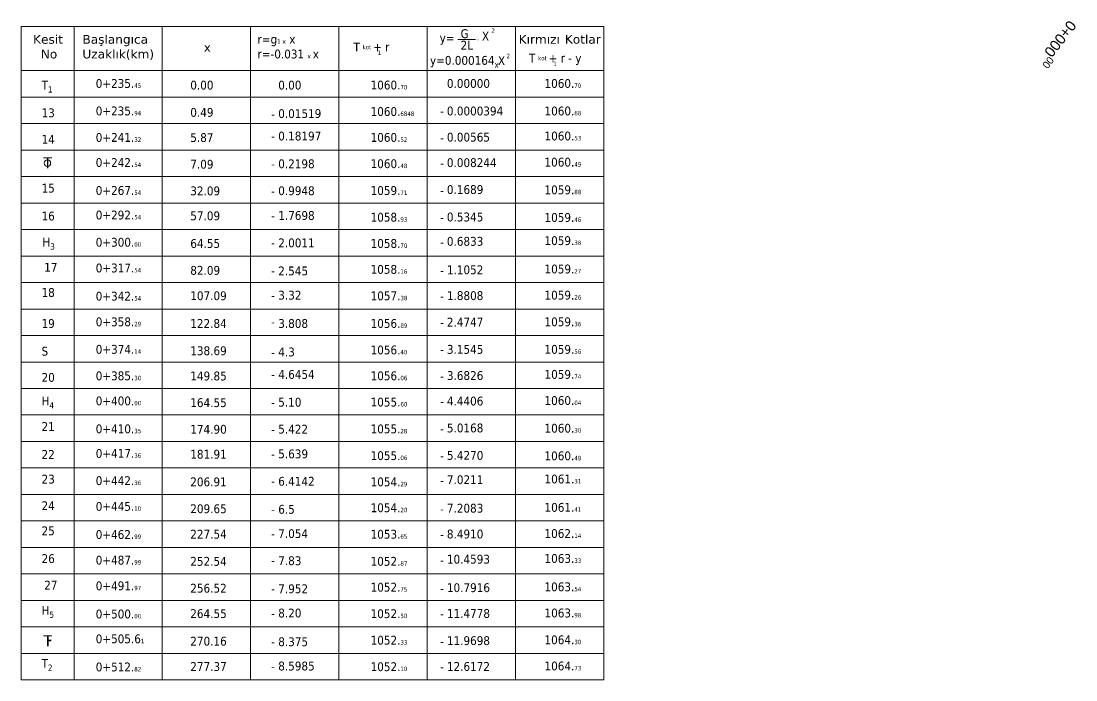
# Model space of a CAD drawing. Header units: millimetres. Extents: x 19067981 to 38137102, y 2652003 to 2652615.
# Drawn here: x 19068678.06 to 19068697.18, y 2652349.37 to 2652361.31 of the extents above; entities that cross this region are included whole.
import ezdxf

# ---------------------------------------------------------------- set-up
doc = ezdxf.new("R2010")
doc.units = ezdxf.units.MM
for name, color, linetype, lineweight in [('D.K Başln. Uz', 163, 'Continuous', 9), ('D.K Kesit No', 93, 'Continuous', 9), ('D.K Kot r', 210, 'Continuous', 9), ('D.K Kırm. Kot', 1, 'Continuous', 9), ('D.K TABLO', 250, 'Continuous', 9), ('D.K X', 223, 'Continuous', 9), ('D.K y', 170, 'Continuous', 9)]:
    doc.layers.add(name, color=color, linetype=linetype, lineweight=lineweight)
doc.layers.add('kurp', color=94, linetype='Continuous')
doc.styles.get("Standard").update_dxf_attribs({"font": 'arial.ttf'})
doc.styles.add('style1', font='tahoma.ttf', dxfattribs={"height": 0.2})

msp = doc.modelspace()

# ---------------------------------------------------------------- linework, layer by layer
at = {"layer": 'D.K Kesit No', "lineweight": 35, "ltscale": 0.2}
msp.add_line((19068678.536, 2652350.079), (19068678.6, 2652350.079), dxfattribs=at)
at = {"layer": 'D.K Kesit No', "lineweight": 0, "ltscale": 0.2}
msp.add_circle((19068678.535, 2652358.731), 0.0581, dxfattribs=at)
at = {"layer": 'D.K TABLO', "lineweight": 20}
for p, q in [((19068678.057, 2652361.208), (19068679.017, 2652361.208)), ((19068678.057, 2652360.408), (19068678.057, 2652361.208)), ((19068679.017, 2652361.208), (19068679.017, 2652360.408)), ((19068679.017, 2652361.208), (19068680.617, 2652361.208)), ((19068680.617, 2652361.208), (19068680.617, 2652360.408)), ((19068682.217, 2652361.208), (19068680.617, 2652361.208)), ((19068683.817, 2652361.208), (19068682.217, 2652361.208)), ((19068682.217, 2652361.208), (19068682.217, 2652356.088)), ((19068683.817, 2652360.408), (19068683.817, 2652361.208)), ((19068683.817, 2652361.208), (19068685.417, 2652361.208)), ((19068685.417, 2652361.208), (19068685.417, 2652360.408)), ((19068687.017, 2652361.208), (19068685.417, 2652361.208)), ((19068687.017, 2652360.408), (19068687.017, 2652361.208)), ((19068687.017, 2652361.208), (19068688.617, 2652361.208)), ((19068688.617, 2652361.208), (19068688.617, 2652359.928)), ((19068679.017, 2652360.408), (19068678.057, 2652360.408)), ((19068678.057, 2652360.408), (19068678.057, 2652359.928)), ((19068680.617, 2652360.408), (19068679.017, 2652360.408)), ((19068679.017, 2652360.408), (19068679.017, 2652356.088)), ((19068680.617, 2652360.408), (19068682.217, 2652360.408)), ((19068680.617, 2652360.408), (19068680.617, 2652356.088)), ((19068682.217, 2652360.408), (19068683.817, 2652360.408)), ((19068685.417, 2652360.408), (19068683.817, 2652360.408)), ((19068683.817, 2652360.408), (19068683.817, 2652356.088)), ((19068685.417, 2652360.408), (19068687.017, 2652360.408)), ((19068685.417, 2652360.408), (19068685.417, 2652356.088)), ((19068688.617, 2652360.408), (19068687.017, 2652360.408)), ((19068687.017, 2652360.408), (19068687.017, 2652356.088)), ((19068678.057, 2652359.928), (19068679.017, 2652359.928)), ((19068678.057, 2652359.928), (19068678.057, 2652359.448)), ((19068680.617, 2652359.928), (19068679.017, 2652359.928)), ((19068680.617, 2652359.928), (19068682.217, 2652359.928)), ((19068682.217, 2652359.928), (19068683.817, 2652359.928)), ((19068685.417, 2652359.928), (19068683.817, 2652359.928)), ((19068685.417, 2652359.928), (19068687.017, 2652359.928)), ((19068688.617, 2652359.928), (19068687.017, 2652359.928)), ((19068688.617, 2652359.448), (19068688.617, 2652359.928)), ((19068678.057, 2652359.448), (19068688.617, 2652359.448)), ((19068678.057, 2652358.968), (19068678.057, 2652359.448)), ((19068678.057, 2652359.448), (19068688.617, 2652359.448)), ((19068688.617, 2652359.448), (19068688.617, 2652358.968)), ((19068678.057, 2652358.968), (19068679.017, 2652358.968)), ((19068678.057, 2652358.968), (19068679.017, 2652358.968)), ((19068678.057, 2652358.968), (19068678.057, 2652358.488)), ((19068680.617, 2652358.968), (19068679.017, 2652358.968)), ((19068680.617, 2652358.968), (19068679.017, 2652358.968)), ((19068680.617, 2652358.968), (19068682.217, 2652358.968)), ((19068680.617, 2652358.968), (19068682.217, 2652358.968)), ((19068682.217, 2652358.968), (19068683.817, 2652358.968)), ((19068682.217, 2652358.968), (19068683.817, 2652358.968)), ((19068685.417, 2652358.968), (19068683.817, 2652358.968)), ((19068685.417, 2652358.968), (19068683.817, 2652358.968)), ((19068685.417, 2652358.968), (19068687.017, 2652358.968)), ((19068688.617, 2652358.968), (19068687.017, 2652358.968)), ((19068688.617, 2652358.488), (19068688.617, 2652358.968)), ((19068678.057, 2652358.008), (19068678.057, 2652358.488)), ((19068678.057, 2652358.488), (19068688.617, 2652358.488)), ((19068678.057, 2652358.488), (19068688.617, 2652358.488)), ((19068688.617, 2652358.488), (19068688.617, 2652358.008)), ((19068678.057, 2652358.008), (19068679.017, 2652358.008)), ((19068678.057, 2652358.008), (19068679.017, 2652358.008)), ((19068678.057, 2652358.008), (19068678.057, 2652357.528)), ((19068680.617, 2652358.008), (19068679.017, 2652358.008)), ((19068680.617, 2652358.008), (19068679.017, 2652358.008)), ((19068680.617, 2652358.008), (19068682.217, 2652358.008)), ((19068680.617, 2652358.008), (19068682.217, 2652358.008)), ((19068682.217, 2652358.008), (19068683.817, 2652358.008)), ((19068682.217, 2652358.008), (19068683.817, 2652358.008)), ((19068685.417, 2652358.008), (19068683.817, 2652358.008)), ((19068685.417, 2652358.008), (19068683.817, 2652358.008)), ((19068685.417, 2652358.008), (19068687.017, 2652358.008)), ((19068688.617, 2652358.008), (19068687.017, 2652358.008)), ((19068688.617, 2652357.528), (19068688.617, 2652358.008)), ((19068678.057, 2652357.528), (19068688.617, 2652357.528)), ((19068678.057, 2652357.048), (19068678.057, 2652357.528)), ((19068678.057, 2652357.528), (19068688.617, 2652357.528)), ((19068688.617, 2652357.528), (19068688.617, 2652357.048)), ((19068678.057, 2652357.048), (19068679.017, 2652357.048)), ((19068678.057, 2652357.048), (19068678.057, 2652356.568)), ((19068678.057, 2652357.048), (19068679.017, 2652357.048)), ((19068680.617, 2652357.048), (19068679.017, 2652357.048)), ((19068680.617, 2652357.048), (19068679.017, 2652357.048)), ((19068680.617, 2652357.048), (19068682.217, 2652357.048)), ((19068680.617, 2652357.048), (19068682.217, 2652357.048)), ((19068682.217, 2652357.048), (19068683.817, 2652357.048)), ((19068682.217, 2652357.048), (19068683.817, 2652357.048)), ((19068685.417, 2652357.048), (19068683.817, 2652357.048)), ((19068685.417, 2652357.048), (19068683.817, 2652357.048)), ((19068685.417, 2652357.048), (19068687.017, 2652357.048)), ((19068688.617, 2652357.048), (19068687.017, 2652357.048)), ((19068688.617, 2652356.568), (19068688.617, 2652357.048)), ((19068682.217, 2652356.888), (19068682.217, 2652351.768)), ((19068688.617, 2652356.888), (19068688.617, 2652355.608)), ((19068678.057, 2652356.088), (19068678.057, 2652356.568)), ((19068678.057, 2652356.568), (19068688.617, 2652356.568)), ((19068678.057, 2652356.568), (19068688.617, 2652356.568)), ((19068688.617, 2652356.568), (19068688.617, 2652356.088)), ((19068678.057, 2652356.088), (19068679.017, 2652356.088)), ((19068678.057, 2652356.088), (19068679.017, 2652356.088)), ((19068678.057, 2652356.088), (19068678.057, 2652355.608)), ((19068680.617, 2652356.088), (19068679.017, 2652356.088)), ((19068680.617, 2652356.088), (19068679.017, 2652356.088)), ((19068679.017, 2652356.088), (19068679.017, 2652351.768)), ((19068680.617, 2652356.088), (19068682.217, 2652356.088)), ((19068680.617, 2652356.088), (19068682.217, 2652356.088)), ((19068680.617, 2652356.088), (19068680.617, 2652351.768)), ((19068682.217, 2652356.088), (19068683.817, 2652356.088)), ((19068682.217, 2652356.088), (19068683.817, 2652356.088)), ((19068685.417, 2652356.088), (19068683.817, 2652356.088)), ((19068685.417, 2652356.088), (19068683.817, 2652356.088)), ((19068683.817, 2652356.088), (19068683.817, 2652351.768)), ((19068685.417, 2652356.088), (19068687.017, 2652356.088)), ((19068685.417, 2652356.088), (19068685.417, 2652351.768)), ((19068688.617, 2652356.088), (19068687.017, 2652356.088)), ((19068687.017, 2652356.088), (19068687.017, 2652351.768)), ((19068678.057, 2652355.608), (19068679.017, 2652355.608)), ((19068678.057, 2652355.608), (19068678.057, 2652355.128)), ((19068680.617, 2652355.608), (19068679.017, 2652355.608)), ((19068680.617, 2652355.608), (19068682.217, 2652355.608)), ((19068682.217, 2652355.608), (19068683.817, 2652355.608)), ((19068685.417, 2652355.608), (19068683.817, 2652355.608)), ((19068685.417, 2652355.608), (19068687.017, 2652355.608)), ((19068688.617, 2652355.608), (19068687.017, 2652355.608)), ((19068688.617, 2652355.128), (19068688.617, 2652355.608)), ((19068682.217, 2652355.448), (19068682.217, 2652350.328)), ((19068678.057, 2652355.128), (19068688.617, 2652355.128)), ((19068678.057, 2652354.648), (19068678.057, 2652355.128)), ((19068678.057, 2652355.128), (19068688.617, 2652355.128)), ((19068688.617, 2652355.128), (19068688.617, 2652354.648)), ((19068678.057, 2652354.648), (19068679.017, 2652354.648)), ((19068678.057, 2652354.648), (19068679.017, 2652354.648)), ((19068678.057, 2652354.648), (19068678.057, 2652354.168)), ((19068680.617, 2652354.648), (19068679.017, 2652354.648)), ((19068680.617, 2652354.648), (19068679.017, 2652354.648)), ((19068679.017, 2652354.648), (19068679.017, 2652350.328)), ((19068680.617, 2652354.648), (19068682.217, 2652354.648)), ((19068680.617, 2652354.648), (19068682.217, 2652354.648)), ((19068680.617, 2652354.648), (19068680.617, 2652350.328)), ((19068682.217, 2652354.648), (19068683.817, 2652354.648)), ((19068682.217, 2652354.648), (19068683.817, 2652354.648)), ((19068685.417, 2652354.648), (19068683.817, 2652354.648)), ((19068685.417, 2652354.648), (19068683.817, 2652354.648)), ((19068683.817, 2652354.648), (19068683.817, 2652350.328)), ((19068685.417, 2652354.648), (19068687.017, 2652354.648)), ((19068685.417, 2652354.648), (19068685.417, 2652350.328)), ((19068688.617, 2652354.648), (19068687.017, 2652354.648)), ((19068687.017, 2652354.648), (19068687.017, 2652350.328)), ((19068688.617, 2652354.168), (19068688.617, 2652354.648)), ((19068682.217, 2652354.488), (19068682.217, 2652349.368)), ((19068678.057, 2652353.688), (19068678.057, 2652354.168)), ((19068678.057, 2652354.168), (19068688.617, 2652354.168)), ((19068678.057, 2652354.168), (19068688.617, 2652354.168)), ((19068688.617, 2652354.168), (19068688.617, 2652353.688)), ((19068678.057, 2652353.688), (19068679.017, 2652353.688)), ((19068678.057, 2652353.688), (19068679.017, 2652353.688)), ((19068678.057, 2652353.688), (19068678.057, 2652353.208)), ((19068680.617, 2652353.688), (19068679.017, 2652353.688)), ((19068680.617, 2652353.688), (19068679.017, 2652353.688)), ((19068679.017, 2652353.688), (19068679.017, 2652349.368)), ((19068680.617, 2652353.688), (19068682.217, 2652353.688)), ((19068680.617, 2652353.688), (19068682.217, 2652353.688)), ((19068680.617, 2652353.688), (19068680.617, 2652349.368)), ((19068682.217, 2652353.688), (19068683.817, 2652353.688)), ((19068682.217, 2652353.688), (19068683.817, 2652353.688)), ((19068685.417, 2652353.688), (19068683.817, 2652353.688)), ((19068685.417, 2652353.688), (19068683.817, 2652353.688)), ((19068683.817, 2652353.688), (19068683.817, 2652349.368)), ((19068685.417, 2652353.688), (19068687.017, 2652353.688)), ((19068685.417, 2652353.688), (19068685.417, 2652349.368)), ((19068688.617, 2652353.688), (19068687.017, 2652353.688)), ((19068687.017, 2652353.688), (19068687.017, 2652349.368)), ((19068688.617, 2652353.208), (19068688.617, 2652353.688)), ((19068678.057, 2652353.208), (19068688.617, 2652353.208)), ((19068678.057, 2652352.728), (19068678.057, 2652353.208)), ((19068678.057, 2652353.208), (19068688.617, 2652353.208)), ((19068688.617, 2652353.208), (19068688.617, 2652352.728)), ((19068678.057, 2652352.728), (19068679.017, 2652352.728)), ((19068678.057, 2652352.728), (19068678.057, 2652352.248)), ((19068678.057, 2652352.728), (19068679.017, 2652352.728)), ((19068680.617, 2652352.728), (19068679.017, 2652352.728)), ((19068680.617, 2652352.728), (19068679.017, 2652352.728)), ((19068680.617, 2652352.728), (19068682.217, 2652352.728)), ((19068680.617, 2652352.728), (19068682.217, 2652352.728)), ((19068682.217, 2652352.728), (19068683.817, 2652352.728)), ((19068682.217, 2652352.728), (19068683.817, 2652352.728)), ((19068685.417, 2652352.728), (19068683.817, 2652352.728)), ((19068685.417, 2652352.728), (19068683.817, 2652352.728)), ((19068685.417, 2652352.728), (19068687.017, 2652352.728)), ((19068688.617, 2652352.728), (19068687.017, 2652352.728)), ((19068688.617, 2652352.248), (19068688.617, 2652352.728)), ((19068678.057, 2652351.768), (19068678.057, 2652352.248)), ((19068678.057, 2652352.248), (19068688.617, 2652352.248)), ((19068678.057, 2652352.248), (19068688.617, 2652352.248)), ((19068688.617, 2652352.248), (19068688.617, 2652351.768)), ((19068678.057, 2652351.768), (19068679.017, 2652351.768)), ((19068678.057, 2652351.768), (19068679.017, 2652351.768)), ((19068678.057, 2652351.288), (19068678.057, 2652351.768)), ((19068680.617, 2652351.768), (19068679.017, 2652351.768)), ((19068680.617, 2652351.768), (19068679.017, 2652351.768)), ((19068680.617, 2652351.768), (19068682.217, 2652351.768)), ((19068680.617, 2652351.768), (19068682.217, 2652351.768)), ((19068682.217, 2652351.768), (19068683.817, 2652351.768)), ((19068682.217, 2652351.768), (19068683.817, 2652351.768)), ((19068685.417, 2652351.768), (19068683.817, 2652351.768)), ((19068685.417, 2652351.768), (19068683.817, 2652351.768)), ((19068685.417, 2652351.768), (19068687.017, 2652351.768)), ((19068688.617, 2652351.768), (19068687.017, 2652351.768)), ((19068688.617, 2652351.768), (19068688.617, 2652351.288)), ((19068678.057, 2652351.288), (19068679.017, 2652351.288)), ((19068678.057, 2652351.288), (19068678.057, 2652350.808)), ((19068678.057, 2652351.288), (19068679.017, 2652351.288)), ((19068680.617, 2652351.288), (19068679.017, 2652351.288)), ((19068680.617, 2652351.288), (19068679.017, 2652351.288)), ((19068680.617, 2652351.288), (19068682.217, 2652351.288)), ((19068680.617, 2652351.288), (19068682.217, 2652351.288)), ((19068682.217, 2652351.288), (19068683.817, 2652351.288)), ((19068682.217, 2652351.288), (19068683.817, 2652351.288)), ((19068685.417, 2652351.288), (19068683.817, 2652351.288)), ((19068685.417, 2652351.288), (19068683.817, 2652351.288)), ((19068685.417, 2652351.288), (19068687.017, 2652351.288)), ((19068688.617, 2652351.288), (19068687.017, 2652351.288)), ((19068688.617, 2652350.808), (19068688.617, 2652351.288)), ((19068678.057, 2652350.328), (19068678.057, 2652350.808)), ((19068678.057, 2652350.808), (19068688.617, 2652350.808)), ((19068678.057, 2652350.808), (19068688.617, 2652350.808)), ((19068688.617, 2652350.808), (19068688.617, 2652350.328)), ((19068678.057, 2652350.328), (19068679.017, 2652350.328)), ((19068678.057, 2652350.328), (19068679.017, 2652350.328)), ((19068678.057, 2652350.328), (19068678.057, 2652349.848)), ((19068680.617, 2652350.328), (19068679.017, 2652350.328)), ((19068680.617, 2652350.328), (19068679.017, 2652350.328)), ((19068680.617, 2652350.328), (19068682.217, 2652350.328)), ((19068680.617, 2652350.328), (19068682.217, 2652350.328)), ((19068682.217, 2652350.328), (19068683.817, 2652350.328)), ((19068682.217, 2652350.328), (19068683.817, 2652350.328)), ((19068685.417, 2652350.328), (19068683.817, 2652350.328)), ((19068685.417, 2652350.328), (19068683.817, 2652350.328)), ((19068685.417, 2652350.328), (19068687.017, 2652350.328)), ((19068688.617, 2652350.328), (19068687.017, 2652350.328)), ((19068688.617, 2652349.848), (19068688.617, 2652350.328)), ((19068678.057, 2652349.368), (19068678.057, 2652349.848)), ((19068678.057, 2652349.848), (19068688.617, 2652349.848)), ((19068678.057, 2652349.848), (19068688.617, 2652349.848)), ((19068688.617, 2652349.848), (19068688.617, 2652349.368)), ((19068678.057, 2652349.368), (19068679.017, 2652349.368)), ((19068678.057, 2652349.368), (19068679.017, 2652349.368)), ((19068680.617, 2652349.368), (19068679.017, 2652349.368)), ((19068680.617, 2652349.368), (19068679.017, 2652349.368)), ((19068680.617, 2652349.368), (19068682.217, 2652349.368)), ((19068680.617, 2652349.368), (19068682.217, 2652349.368)), ((19068682.217, 2652349.368), (19068683.817, 2652349.368)), ((19068682.217, 2652349.368), (19068683.817, 2652349.368)), ((19068685.417, 2652349.368), (19068683.817, 2652349.368)), ((19068685.417, 2652349.368), (19068683.817, 2652349.368)), ((19068685.417, 2652349.368), (19068687.017, 2652349.368)), ((19068688.617, 2652349.368), (19068687.017, 2652349.368))]:
    msp.add_line(p, q, dxfattribs=at)
at = {"layer": 'D.K TABLO', "color": 6}
msp.add_line((19068685.975, 2652360.97), (19068686.293, 2652360.97), dxfattribs=at)
at = {"layer": 'D.K TABLO'}
for p, q in [((19068685.417, 2652358.968), (19068687.017, 2652358.968)), ((19068688.617, 2652358.968), (19068687.017, 2652358.968)), ((19068685.417, 2652358.008), (19068687.017, 2652358.008)), ((19068688.617, 2652358.008), (19068687.017, 2652358.008)), ((19068685.417, 2652357.048), (19068687.017, 2652357.048)), ((19068688.617, 2652357.048), (19068687.017, 2652357.048)), ((19068685.417, 2652356.088), (19068687.017, 2652356.088)), ((19068688.617, 2652356.088), (19068687.017, 2652356.088)), ((19068685.417, 2652354.648), (19068687.017, 2652354.648)), ((19068688.617, 2652354.648), (19068687.017, 2652354.648)), ((19068685.417, 2652353.688), (19068687.017, 2652353.688)), ((19068688.617, 2652353.688), (19068687.017, 2652353.688)), ((19068685.417, 2652352.728), (19068687.017, 2652352.728)), ((19068688.617, 2652352.728), (19068687.017, 2652352.728)), ((19068685.417, 2652351.768), (19068687.017, 2652351.768)), ((19068688.617, 2652351.768), (19068687.017, 2652351.768)), ((19068685.417, 2652351.288), (19068687.017, 2652351.288)), ((19068688.617, 2652351.288), (19068687.017, 2652351.288)), ((19068685.417, 2652350.328), (19068687.017, 2652350.328)), ((19068688.617, 2652350.328), (19068687.017, 2652350.328)), ((19068685.417, 2652349.368), (19068687.017, 2652349.368)), ((19068688.617, 2652349.368), (19068687.017, 2652349.368))]:
    msp.add_line(p, q, dxfattribs=at)

# ---------------------------------------------------------------- texts
at = {"layer": 'D.K Başln. Uz', "color": 3, "char_height": 0.16, "width": 0.99479, "attachment_point": 1}
for s, insert in [('{\\fTahoma|b0|i0|c0|p34;\\C256; 0+\\fTahoma|b0|i0|c162|p34;235.\\H0.5x;45}', (19068679.35, 2652360.256)), ('{\\fTahoma|b0|i0|c0|p34;\\C256; 0+\\fTahoma|b0|i0|c162|p34;235.\\H0.5x;94}', (19068679.35, 2652359.758)), ('{\\fTahoma|b0|i0|c0|p34;\\C256; 0+\\fTahoma|b0|i0|c162|p34;241.\\H0.5x;32}', (19068679.35, 2652359.278)), ('{\\fTahoma|b0|i0|c0|p34;\\C256; 0+\\fTahoma|b0|i0|c162|p34;242.\\H0.5x;54}', (19068679.35, 2652358.823)), ('{\\fTahoma|b0|i0|c0|p34;\\C256; \\fTahoma|b0|i0|c162|p34;0+267.\\H0.5x;54}', (19068679.35, 2652358.317)), ('{\\fTahoma|b0|i0|c0|p34;\\C256; 0+\\fTahoma|b0|i0|c162|p34;292.\\H0.5x;54}', (19068679.35, 2652357.872)), ('{\\fTahoma|b0|i0|c0|p34;\\C256; 0+\\fTahoma|b0|i0|c162|p34;300.\\H0.5x;00}', (19068679.35, 2652357.378)), ('{\\fTahoma|b0|i0|c0|p34;\\C256; 0+\\fTahoma|b0|i0|c162|p34;317.\\H0.5x;54}', (19068679.35, 2652356.912)), ('{\\fTahoma|b0|i0|c0|p34;\\C256; 0+\\fTahoma|b0|i0|c162|p34;342.\\H0.5x;54}', (19068679.35, 2652356.402)), ('{\\fTahoma|b0|i0|c0|p34;\\C256; 0+\\fTahoma|b0|i0|c162|p34;358.\\H0.5x;29}', (19068679.35, 2652355.936)), ('{\\fTahoma|b0|i0|c0|p34;\\C256; 0+\\fTahoma|b0|i0|c162|p34;374.\\H0.5x;14}', (19068679.35, 2652355.438)), ('{\\fTahoma|b0|i0|c0|p34;\\C256; 0+\\fTahoma|b0|i0|c162|p34;385.\\H0.5x;30}', (19068679.35, 2652354.958)), ('{\\fTahoma|b0|i0|c0|p34;\\C256; 0+\\fTahoma|b0|i0|c162|p34;400.\\H0.5x;00}', (19068679.35, 2652354.503)), ('{\\fTahoma|b0|i0|c0|p34;\\C256; \\fTahoma|b0|i0|c162|p34;0+410.\\H0.5x;35}', (19068679.35, 2652353.997)), ('{\\fTahoma|b0|i0|c0|p34;\\C256; 0+\\fTahoma|b0|i0|c162|p34;417.\\H0.5x;36}', (19068679.35, 2652353.552)), ('{\\fTahoma|b0|i0|c0|p34;\\C256; 0+\\fTahoma|b0|i0|c162|p34;442.\\H0.5x;36}', (19068679.35, 2652353.058)), ('{\\fTahoma|b0|i0|c0|p34;\\C256; 0+\\fTahoma|b0|i0|c162|p34;445.\\H0.5x;10}', (19068679.35, 2652352.592)), ('{\\fTahoma|b0|i0|c0|p34;\\C256; 0+\\fTahoma|b0|i0|c162|p34;462.\\H0.5x;99}', (19068679.35, 2652352.082)), ('{\\fTahoma|b0|i0|c0|p34;\\C256; 0+\\fTahoma|b0|i0|c162|p34;487.\\H0.5x;99}', (19068679.35, 2652351.618)), ('{\\fTahoma|b0|i0|c0|p34;\\C256; 0+\\fTahoma|b0|i0|c162|p34;491.\\H0.5x;97}', (19068679.35, 2652351.152)), ('{\\fTahoma|b0|i0|c0|p34;\\C256; 0+\\fTahoma|b0|i0|c162|p34;500.\\H0.5x;00}', (19068679.35, 2652350.642)), ('{\\fTahoma|b0|i0|c0|p34;\\C256; 0+\\fTahoma|b0|i0|c162|p34;505.6\\H0.5x;1}', (19068679.35, 2652350.192)), ('{\\fTahoma|b0|i0|c0|p34;\\C256; 0+\\fTahoma|b0|i0|c162|p34;512.\\H0.5x;82}', (19068679.35, 2652349.682))]:
    msp.add_mtext(s, dxfattribs=dict(at, insert=insert))
at = {"layer": 'D.K Kesit No', "color": 3, "char_height": 0.16, "width": 0.57041, "attachment_point": 1, "style": 'style1'}
for s, insert in [('\\A1;{\\C256;T\\H0.7x;\\S^ 1;}', (19068678.428, 2652360.226)), ('{\\C256;13}', (19068678.428, 2652359.724)), ('{\\C256;14}', (19068678.428, 2652359.244)), ('{\\C256;15}', (19068678.428, 2652358.359)), ('{\\C256;16}', (19068678.428, 2652357.853)), ('\\A1;{\\C256;H\\H0.7x;\\S^ 3;}', (19068678.444, 2652357.38)), ('{\\C256;17}', (19068678.476, 2652356.924)), ('{\\C256;18}', (19068678.428, 2652356.468)), ('{\\C256;19}', (19068678.428, 2652355.906)), ('{\\C256;S}', (19068678.428, 2652355.404)), ('{\\C256;20}', (19068678.428, 2652354.929)), ('\\A1;{\\C256;H\\H0.7x;\\S^ 4;}', (19068678.428, 2652354.501)), ('{\\C256;21}', (19068678.428, 2652354.039)), ('{\\C256;22}', (19068678.428, 2652353.533)), ('{\\C256;23}', (19068678.428, 2652353.086)), ('{\\C256;24}', (19068678.428, 2652352.604)), ('{\\C256;25}', (19068678.428, 2652352.148)), ('{\\C256;26}', (19068678.428, 2652351.646)), ('{\\C256;27}', (19068678.476, 2652351.164)), ('\\A1;{\\C256;H\\H0.7x;\\S^ 5;}', (19068678.428, 2652350.708)), ('\\A1;{\\C256;T\\H0.7x;\\S^ 2;}', (19068678.428, 2652349.748))]:
    msp.add_mtext(s, dxfattribs=dict(at, insert=insert))
at = {"layer": 'D.K Kesit No', "lineweight": 0, "ltscale": 0.2, "char_height": 0.2, "attachment_point": 1}
for insert in [(19068678.455, 2652358.839), (19068678.456, 2652350.177)]:
    msp.add_mtext_dynamic_manual_height_columns('T', width=0.18165, gutter_width=12.5, heights=[0], dxfattribs=dict(at, insert=insert))
at = {"layer": 'D.K Kot r', "color": 3, "char_height": 0.16, "attachment_point": 1, "style": 'style1'}
for s, insert, width in [('{\\C256;0.00}', (19068682.718, 2652360.226), 0.57041), ('{\\C256;0.01519}', (19068682.718, 2652359.71), 1.33591), ('{\\C256;0.18197}', (19068682.718, 2652359.303), 0.57041), ('{\\C256;0.2198}', (19068682.718, 2652358.8), 0.57041), ('{\\C256;0.9948}', (19068682.718, 2652358.312), 0.57041), ('{\\C256;1.7698}', (19068682.718, 2652357.863), 0.57041), ('{\\C256;2.0011}', (19068682.718, 2652357.367), 0.57041), ('{\\C256;2.545}', (19068682.718, 2652356.859), 0.57041), ('{\\C256;3.32}', (19068682.718, 2652356.419), 0.57041), ('{\\C256;3.808}', (19068682.718, 2652355.906), 0.57041), ('{\\C256;4.3}', (19068682.718, 2652355.39), 1.33591), ('{\\C256;4.6454}', (19068682.718, 2652354.983), 0.57041), ('{\\C256;5.10}', (19068682.718, 2652354.48), 0.57041), ('{\\C256;5.422}', (19068682.718, 2652353.992), 0.57041), ('{\\C256;5.639}', (19068682.718, 2652353.543), 0.57041), ('{\\C256;6.4142}', (19068682.718, 2652353.047), 0.57041), ('{\\C256;6.5}', (19068682.718, 2652352.539), 0.57041), ('{\\C256;7.054}', (19068682.718, 2652352.099), 0.57041), ('{\\C256;7.83}', (19068682.718, 2652351.607), 0.57041), ('{\\C256;7.952}', (19068682.718, 2652351.099), 0.57041), ('{\\C256;8.20}', (19068682.718, 2652350.659), 0.57041), ('{\\C256;8.375}', (19068682.718, 2652350.139), 0.57041), ('{\\C256;8.5985}', (19068682.718, 2652349.699), 0.57041)]:
    msp.add_mtext(s, dxfattribs=dict(at, insert=insert, width=width))
at = {"layer": 'D.K Kot r', "color": 3, "char_height": 0.16, "width": 1.27276, "attachment_point": 1}
for s, insert in [('{\\fTahoma|b0|i0|c162|p34;\\C256;1060.\\H0.5x;70}', (19068684.392, 2652360.227)), ('{\\fTahoma|b0|i0|c162|p34;\\C256;1060.\\H0.5x;6848}', (19068684.392, 2652359.747)), ('{\\fTahoma|b0|i0|c162|p34;\\C256;1060.\\H0.5x;52}', (19068684.392, 2652359.278)), ('{\\fTahoma|b0|i0|c162|p34;\\C256;1060.\\H0.5x;48}', (19068684.392, 2652358.802)), ('{\\fTahoma|b0|i0|c162|p34;\\C256;1059.\\H0.5x;71}', (19068684.392, 2652358.316)), ('{\\fTahoma|b0|i0|c162|p34;\\C256;1058.\\H0.5x;93}', (19068684.392, 2652357.832)), ('{\\fTahoma|b0|i0|c162|p34;\\C256;1058.\\H0.5x;70}', (19068684.392, 2652357.356)), ('{\\fTahoma|b0|i0|c162|p34;\\C256;1058.\\H0.5x;16}', (19068684.392, 2652356.887)), ('{\\fTahoma|b0|i0|c162|p34;\\C256;1057.\\H0.5x;38}', (19068684.392, 2652356.407)), ('{\\fTahoma|b0|i0|c162|p34;\\C256;1056.\\H0.5x;89}', (19068684.392, 2652355.907)), ('{\\fTahoma|b0|i0|c162|p34;\\C256;1056.\\H0.5x;40}', (19068684.392, 2652355.427)), ('{\\fTahoma|b0|i0|c162|p34;\\C256;1056.\\H0.5x;06}', (19068684.392, 2652354.958)), ('{\\fTahoma|b0|i0|c162|p34;\\C256;1055.\\H0.5x;60}', (19068684.392, 2652354.482)), ('{\\fTahoma|b0|i0|c162|p34;\\C256;1055.\\H0.5x;28}', (19068684.392, 2652353.996)), ('{\\fTahoma|b0|i0|c162|p34;\\C256;1055.\\H0.5x;06}', (19068684.392, 2652353.512)), ('{\\fTahoma|b0|i0|c162|p34;\\C256;1054.\\H0.5x;29}', (19068684.392, 2652353.036)), ('{\\fTahoma|b0|i0|c162|p34;\\C256;1054.\\H0.5x;20}', (19068684.392, 2652352.567)), ('{\\fTahoma|b0|i0|c162|p34;\\C256;1053.\\H0.5x;65}', (19068684.392, 2652352.087)), ('{\\fTahoma|b0|i0|c162|p34;\\C256;1052.\\H0.5x;87}', (19068684.392, 2652351.596)), ('{\\fTahoma|b0|i0|c162|p34;\\C256;1052.\\H0.5x;75}', (19068684.392, 2652351.127)), ('{\\fTahoma|b0|i0|c162|p34;\\C256;1052.\\H0.5x;50}', (19068684.392, 2652350.647)), ('{\\fTahoma|b0|i0|c162|p34;\\C256;1052.\\H0.5x;33}', (19068684.392, 2652350.167)), ('{\\fTahoma|b0|i0|c162|p34;\\C256;1052.\\H0.5x;10}', (19068684.392, 2652349.687))]:
    msp.add_mtext(s, dxfattribs=dict(at, insert=insert))
at = {"layer": 'D.K Kot r', "color": 1, "char_height": 0.16, "width": 0.24399, "attachment_point": 1, "style": 'style1'}
for insert in [(19068682.469, 2652359.701), (19068682.469, 2652359.302), (19068682.469, 2652358.798), (19068682.469, 2652358.308), (19068682.469, 2652357.86), (19068682.469, 2652357.371), (19068682.469, 2652356.86), (19068682.469, 2652356.415), (19068682.469, 2652355.935), (19068682.469, 2652355.381), (19068682.469, 2652354.982), (19068682.469, 2652354.478), (19068682.469, 2652353.988), (19068682.469, 2652353.54), (19068682.469, 2652353.051), (19068682.469, 2652352.54), (19068682.469, 2652352.095), (19068682.469, 2652351.611), (19068682.469, 2652351.1), (19068682.469, 2652350.655), (19068682.469, 2652350.14), (19068682.469, 2652349.695)]:
    msp.add_mtext('{\\C256;  -}', dxfattribs=dict(at, insert=insert))
at = {"layer": 'D.K Kırm. Kot', "color": 3, "char_height": 0.16, "width": 1.27276, "attachment_point": 1}
for s, insert in [('{\\fTahoma|b0|i0|c162|p34;\\C256;1060.\\H0.5x;70}', (19068687.544, 2652360.256)), ('{\\fTahoma|b0|i0|c162|p34;\\C256;1060.\\H0.5x;68}', (19068687.544, 2652359.757)), ('{\\fTahoma|b0|i0|c162|p34;\\C256;1060.\\H0.5x;53}', (19068687.544, 2652359.304)), ('{\\fTahoma|b0|i0|c162|p34;\\C256;1060.\\H0.5x;49}', (19068687.544, 2652358.83)), ('{\\fTahoma|b0|i0|c162|p34;\\C256;1059.\\H0.5x;88}', (19068687.544, 2652358.328)), ('{\\fTahoma|b0|i0|c162|p34;\\C256;1059.\\H0.5x;46}', (19068687.544, 2652357.828)), ('{\\fTahoma|b0|i0|c162|p34;\\C256;1059.\\H0.5x;38}', (19068687.544, 2652357.408)), ('{\\fTahoma|b0|i0|c162|p34;\\C256;1059.\\H0.5x;27}', (19068687.544, 2652356.894)), ('{\\fTahoma|b0|i0|c162|p34;\\C256;1059.\\H0.5x;26}', (19068687.544, 2652356.42)), ('{\\fTahoma|b0|i0|c162|p34;\\C256;1059.\\H0.5x;36}', (19068687.544, 2652355.936)), ('{\\fTahoma|b0|i0|c162|p34;\\C256;1059.\\H0.5x;56}', (19068687.544, 2652355.437)), ('{\\fTahoma|b0|i0|c162|p34;\\C256;1059.\\H0.5x;74}', (19068687.544, 2652354.984)), ('{\\fTahoma|b0|i0|c162|p34;\\C256;1060.\\H0.5x;04}', (19068687.544, 2652354.51)), ('{\\fTahoma|b0|i0|c162|p34;\\C256;1060.\\H0.5x;30}', (19068687.544, 2652354.008)), ('{\\fTahoma|b0|i0|c162|p34;\\C256;1060.\\H0.5x;49}', (19068687.544, 2652353.508)), ('{\\fTahoma|b0|i0|c162|p34;\\C256;1061.\\H0.5x;31}', (19068687.544, 2652353.088)), ('{\\fTahoma|b0|i0|c162|p34;\\C256;1061.\\H0.5x;41}', (19068687.544, 2652352.574)), ('{\\fTahoma|b0|i0|c162|p34;\\C256;1062.\\H0.5x;14}', (19068687.544, 2652352.1)), ('{\\fTahoma|b0|i0|c162|p34;\\C256;1063.\\H0.5x;33}', (19068687.544, 2652351.648)), ('{\\fTahoma|b0|i0|c162|p34;\\C256;1063.\\H0.5x;54}', (19068687.544, 2652351.134)), ('{\\fTahoma|b0|i0|c162|p34;\\C256;1063.\\H0.5x;98}', (19068687.544, 2652350.66)), ('{\\fTahoma|b0|i0|c162|p34;\\C256;1064.\\H0.5x;30}', (19068687.544, 2652350.174)), ('{\\fTahoma|b0|i0|c162|p34;\\C256;1064.\\H0.5x;73}', (19068687.544, 2652349.7))]:
    msp.add_mtext(s, dxfattribs=dict(at, insert=insert))
at = {"layer": 'D.K TABLO', "char_height": 0.16, "attachment_point": 1}
for s, insert, width in [('{\\fVerdana|b0|i0|c0|p34;\\C6;Kesit\\P  No}', (19068678.275, 2652361.056), 0.77644), ('{\\fVerdana|b0|i0|c0|p34;\\C6;Ba\\fVerdana|b0|i0|c238|p34;ş\\fVerdana|b0|i0|c0|p34;lang\\fVerdana|b0|i0|c238|p34;ı\\fVerdana|b0|i0|c0|p34;ca\\PUzakl\\fVerdana|b0|i0|c238|p34;ı\\fVerdana|b0|i0|c0|p34;k(km)}', (19068679.169, 2652361.056), 0.77644), ('{\\fTahoma|b0|i0|c0|p34;\\C6;y=}', (19068685.644, 2652361.081), 0.77644), ('{\\fTahoma|b0|i0|c0|p34;\\C6;G}', (19068686.023, 2652361.158), 1.31844), ('{\\fVerdana|b0|i0|c0|p34;\\C6;K\\fVerdana|b0|i0|c238|p34;ı\\fVerdana|b0|i0|c0|p34;rm\\fVerdana|b0|i0|c238|p34;ı\\fVerdana|b0|i0|c0|p34;z\\fVerdana|b0|i0|c238|p34;ı\\fTahoma|b0|i0|c0|p34;\\C256; }', (19068687.076, 2652361.056), 0.77644), ('{\\fVerdana|b0|i0|c0|p34;\\C6;Kotlar\\C256; }', (19068687.913, 2652361.056), 0.77644), ('{\\fVerdana|b0|i0|c0|p34;\\C6;x}', (19068681.367, 2652360.909), 0.77644), ('{\\fTahoma|b0|i0|c0|p34;\\C6;r=g\\H0.5x;1 \\fVerdana|b0|i0|c0|p34;x\\fTahoma|b0|i0|c0|p34;\\H2x; x\\Pr=-\\fTahoma|b0|i0|c162|p34;0.031\\fTahoma|b0|i0|c0|p34; \\fVerdana|b0|i0|c0|p34;\\H0.5x;x\\fTahoma|b0|i0|c0|p34; \\H2x;x}', (19068682.343, 2652361.056), 1.72521), ('{\\fTahoma|b0|i0|c0|p34;\\C6;2L}', (19068686.023, 2652360.949), 1.31844), ('\\A1;{\\fTahoma|b0|i0|c0|p34;\\C6;y=\\fTahoma|b0|i0|c162|p34;0.000164\\H0.7x;\\S^ x;}', (19068685.468, 2652360.674), 0.77644)]:
    msp.add_mtext(s, dxfattribs=dict(at, insert=insert, width=width))
at = {"layer": 'D.K TABLO', "color": 6, "char_height": 0.08, "attachment_point": 1}
for s, insert, width in [('{\\fTahoma|b0|i0|c0|p34;\\H0.5x;x\\H4x; X}', (19068686.321, 2652361.112), 1.21604), ('{\\fTahoma|b0|i0|c0|p34;2}', (19068686.582, 2652361.175), 1.05098), ('{\\fTahoma|b0|i0|c0|p34;\\H0.5x;x\\H4x; \\fTahoma|b0|i0|c162|p34;   \\fTahoma|b0|i0|c0|p34;X}', (19068686.431, 2652360.668), 1.21604), ('{\\fTahoma|b0|i0|c162|p34;     \\fTahoma|b0|i0|c0|p34;2}', (19068686.699, 2652360.714), 1.05098)]:
    msp.add_mtext(s, dxfattribs=dict(at, insert=insert, width=width))
at = {"layer": 'D.K TABLO', "color": 3, "attachment_point": 1, "style": 'style1'}
for s, insert, char_height, width in [('{\\C6;T    + r}', (19068684.082, 2652360.916), 0.16, 0.74768), ('{\\C6;T    + r - y}', (19068687.263, 2652360.715), 0.16, 1.25792), ('{\\C6;^Ikot}', (19068687.428, 2652360.674), 0.08, 0.11542)]:
    msp.add_mtext(s, dxfattribs=dict(at, insert=insert, char_height=char_height, width=width))
at = {"layer": 'D.K TABLO', "color": 6, "insert": (19068684.247, 2652360.875), "char_height": 0.08, "width": 0.11542, "attachment_point": 1, "style": 'style1'}
msp.add_mtext('^Ikot', dxfattribs=at)
at = {"layer": 'D.K TABLO', "color": 3, "char_height": 0.08, "attachment_point": 1, "style": 'style1'}
for insert in [(19068684.202, 2652360.773), (19068687.383, 2652360.571)]:
    msp.add_mtext('{\\C6;^I1}', dxfattribs=dict(at, insert=insert))
at = {"layer": 'D.K X', "char_height": 0.16, "width": 0.57041, "attachment_point": 1, "style": 'style1'}
for s, insert in [('0.00', (19068681.124, 2652360.226)), ('122.84', (19068681.124, 2652355.906))]:
    msp.add_mtext(s, dxfattribs=dict(at, insert=insert))
at = {"layer": 'D.K X', "color": 3, "char_height": 0.16, "width": 0.57041, "attachment_point": 1, "style": 'style1'}
for s, insert in [('{\\C256;0.49}', (19068681.124, 2652359.732)), ('{\\C256;5.87}', (19068681.124, 2652359.275)), ('{\\C256;7.09}', (19068681.124, 2652358.792)), ('{\\C256;32.09}', (19068681.124, 2652358.309)), ('{\\C256;57.09}', (19068681.124, 2652357.857)), ('{\\C256;64.55}', (19068681.124, 2652357.356)), ('{\\C256;82.09}', (19068681.124, 2652356.869)), ('{\\C256;107.09}', (19068681.124, 2652356.409)), ('{\\C256;138.69}', (19068681.124, 2652355.412)), ('{\\C256;149.85}', (19068681.124, 2652354.955)), ('{\\C256;164.55}', (19068681.124, 2652354.472)), ('{\\C256;174.90}', (19068681.124, 2652353.989)), ('{\\C256;181.91}', (19068681.124, 2652353.537)), ('{\\C256;206.91}', (19068681.124, 2652353.036)), ('{\\C256;209.65}', (19068681.124, 2652352.549)), ('{\\C256;227.54}', (19068681.124, 2652352.089)), ('{\\C256;252.54}', (19068681.124, 2652351.596)), ('{\\C256;256.52}', (19068681.124, 2652351.109)), ('{\\C256;264.55}', (19068681.124, 2652350.649)), ('{\\C256;270.16}', (19068681.124, 2652350.149)), ('{\\C256;277.37}', (19068681.124, 2652349.689))]:
    msp.add_mtext(s, dxfattribs=dict(at, insert=insert))
at = {"layer": 'D.K y', "color": 3, "char_height": 0.16, "width": 1.27276, "attachment_point": 1}
for s, insert in [('{\\fTahoma|b0|i0|c0|p34;\\C256;0.00000}', (19068685.775, 2652360.256)), ('{\\fTahoma|b0|i0|c162|p34;\\C256;0.0000394}', (19068685.775, 2652359.757)), ('{\\fTahoma|b0|i0|c0|p34;\\C256;0.\\fTahoma|b0|i0|c162|p34;00565}', (19068685.775, 2652359.283)), ('{\\fTahoma|b0|i0|c0|p34;\\C256;0.\\fTahoma|b0|i0|c162|p34;008244}', (19068685.775, 2652358.821)), ('{\\fTahoma|b0|i0|c162|p34;\\C256;0.1689}', (19068685.775, 2652358.333)), ('{\\fTahoma|b0|i0|c162|p34;\\C256;0.5345}', (19068685.775, 2652357.836)), ('{\\fTahoma|b0|i0|c162|p34;\\C256;0.6833}', (19068685.775, 2652357.395)), ('{\\fTahoma|b0|i0|c162|p34;\\C256;1.1052}', (19068685.775, 2652356.879)), ('{\\fTahoma|b0|i0|c162|p34;\\C256;1.8808}', (19068685.775, 2652356.411)), ('{\\fTahoma|b0|i0|c162|p34;\\C256;2.4747}', (19068685.775, 2652355.931)), ('{\\fTahoma|b0|i0|c162|p34;\\C256;3.1545}', (19068685.775, 2652355.437)), ('{\\fTahoma|b0|i0|c162|p34;\\C256;3.6826}', (19068685.775, 2652354.963)), ('{\\fTahoma|b0|i0|c162|p34;\\C256;4.4406}', (19068685.775, 2652354.501)), ('{\\fTahoma|b0|i0|c162|p34;\\C256;5.0168}', (19068685.775, 2652354.013)), ('{\\fTahoma|b0|i0|c162|p34;\\C256;5.4270}', (19068685.775, 2652353.516)), ('{\\fTahoma|b0|i0|c162|p34;\\C256;7.0211}', (19068685.775, 2652353.075)), ('{\\fTahoma|b0|i0|c162|p34;\\C256;7.2083}', (19068685.775, 2652352.559)), ('{\\fTahoma|b0|i0|c162|p34;\\C256;8.4910}', (19068685.775, 2652352.091)), ('{\\fTahoma|b0|i0|c162|p34;\\C256;10.4593}', (19068685.775, 2652351.635)), ('{\\fTahoma|b0|i0|c162|p34;\\C256;10.7916}', (19068685.775, 2652351.119)), ('{\\fTahoma|b0|i0|c162|p34;\\C256;11.4778}', (19068685.775, 2652350.651)), ('{\\fTahoma|b0|i0|c162|p34;\\C256;11.9698}', (19068685.775, 2652350.159)), ('{\\fTahoma|b0|i0|c162|p34;\\C256;12.6172}', (19068685.775, 2652349.691))]:
    msp.add_mtext(s, dxfattribs=dict(at, insert=insert))
at = {"layer": 'D.K y', "color": 1, "char_height": 0.16, "width": 0.24399, "attachment_point": 1, "style": 'style1'}
for insert in [(19068685.534, 2652359.756), (19068685.534, 2652359.273), (19068685.534, 2652358.812), (19068685.534, 2652358.318), (19068685.534, 2652357.828), (19068685.534, 2652357.381), (19068685.534, 2652356.866), (19068685.534, 2652356.404), (19068685.534, 2652355.924), (19068685.534, 2652355.436), (19068685.534, 2652354.953), (19068685.534, 2652354.492), (19068685.534, 2652353.998), (19068685.534, 2652353.508), (19068685.534, 2652353.061), (19068685.534, 2652352.546), (19068685.534, 2652352.084), (19068685.534, 2652351.621), (19068685.534, 2652351.106), (19068685.534, 2652350.644), (19068685.534, 2652350.146), (19068685.534, 2652349.684)]:
    msp.add_mtext('{\\C256;  -}', dxfattribs=dict(at, insert=insert))
at = {"layer": 'kurp', "color": 0, "lineweight": 0, "ltscale": 0.2, "insert": (19068696.854, 2652360.885), "char_height": 0.19, "attachment_point": 5, "rotation": 231.836}
msp.add_mtext('\\A1;0+000{\\H0.7x;\\S00^ ;}', dxfattribs=at)

doc.saveas('drawing.dxf')
